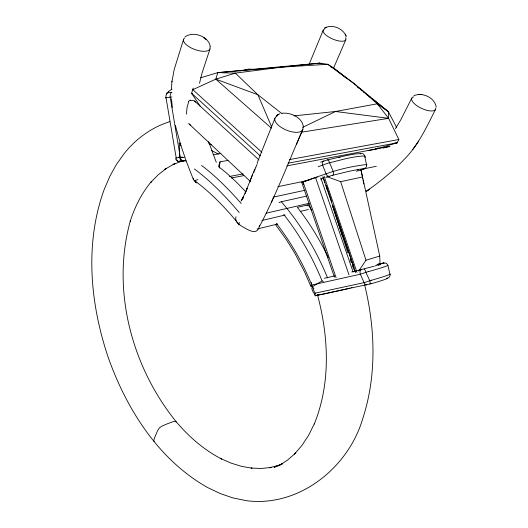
<?xml version="1.0" encoding="UTF-8"?>
<svg xmlns="http://www.w3.org/2000/svg" width="528" height="528" viewBox="0 0 528 528"><rect width="100%" height="100%" fill="white"/><g stroke="black" fill="none" stroke-linecap="round" stroke-linejoin="round"><path stroke-width="0.79" d="M186.404 114.14L187.07 107.349L188.76 101.462M436.181 107.164C435.085 97.805 422.301 91.793 413.945 95.726M193.334 178.154L193.327 178.669M171.376 89.008L171.989 81.154M219.351 168.076L220.018 161.825L228.056 160.426M199.511 83.332L202 73.227L209.939 49.058M323.413 281.497L322.106 280.889L312.431 286.678L311.111 286.968L304.709 272.184L294.776 253.189L286.394 239.679L275.51 224.631M314.464 294.743L314.741 293.627M171.871 81.952L174.227 69.425L183.526 39.527M235.957 216.764C234.907 220.202 237.019 223.522 240.009 225.119A40.339 38.498 70.2 0 0 242.029 226.373C247.619 229.548 257.71 236.709 259.439 225.542M176.128 158.268L176.075 159.463M302.702 182.906L303.013 181.738L326.08 173.811C339.115 169.191 352.816 166.135 366.538 164.518A6.745 0.884 -14.6 0 1 366.61 165.02M193.195 88.084L191.591 93.291L200.482 106.636M239.276 222.42L238.867 223.885L239.798 224.275M261.908 152.302L192.826 89.661L215.813 79.154L217.787 72.626L319.704 63.129L327.782 64.317L332.97 67.564L353.938 83.483L388.384 111.712L396.693 127.552M220.018 161.825L218.519 166.591A181.863 93.786 65.9 0 1 245.348 191.44M254.021 172.372L254.252 171.686M254.549 170.795L254.767 170.188M254.918 169.752L255.295 168.716M255.486 168.181L255.809 167.323M255.882 167.125L256.351 165.917M254.714 169.072L245.117 193.288L247.249 188.199L246.503 189.948M252.496 174.794L250.404 180.16M257.149 162.842L274.963 118.219M256.502 165.541L256.865 164.677M323.162 30.334L309.309 63.835M296.386 144.507L302.59 129.967M302.848 129.367C288.644 161.713 276.118 194.885 259.644 226.189M333.577 68.112L345.728 39.904M245.863 191.473L241.699 200.046L243.421 196.845L242.365 198.746M273.649 197.281L271.465 202.171M365.455 156.743L365.165 157.337M411.827 98.083L400.679 119.988L395.393 128.707M200.686 77.774L217.787 72.626L281.899 67.109L327.782 64.317L353.938 83.483L377.282 103.792L388.608 118.338L398.845 139.517L397.208 142.811L374.689 149.417L368.207 150.48M435.541 109.369C426.664 126.885 418.387 145.253 404.276 159.317C392.911 171.29 379.995 181.678 366.524 191.182L369.395 189.136L366.221 191.4M387.347 265.67L387.902 265.399A3.452 3.412 1.6 0 0 383.599 263.063M240.986 201.161L241.375 200.449M241.586 200.099L243.151 198.455M358.644 271.095L365.99 260.231L379.738 256.06L360.934 169.422M418.744 141.075L412.559 149.734M356.677 171.514L358.248 169.62M171.844 92.143L171.488 92.532L167.435 92.783M167.435 92.783L168.505 91.766M184.859 37.072C192.878 30.584 208.54 36.3 210.322 46.504M276.606 115.738L279.787 113.725M324.416 28.387C331.67 23.357 343.992 28.604 346.262 36.894M383.585 263.017L376.906 264.495M387.902 265.399L389.961 274.177A3.439 3.392 16 0 1 387.453 278.256L386.8 278.329M306.913 205.748L308.246 204.818A182.041 114.385 78.6 0 1 311.751 210.639M383.559 263.036L374.986 265.993M387.79 265.412L387.704 265.465A30.862 1.247 -14.8 0 1 368.181 271.682M325.208 293.7L317.579 295.165L318.133 294.862M310.721 285.259L360.347 274.204A6.151 0.376 -19.8 0 0 365.818 272.336L368.122 271.696M318.338 63.901L319.704 63.129L322.047 63.908M301.851 182.358L317.315 177.065M303.046 127.169L335.531 111.494L377.282 103.792L388.384 111.712L388.608 118.338L301.224 132.238M374.689 149.417L378.253 147.82M360.248 153.899L360.756 153.622L355.199 153.958L345.952 155.608L326.971 160.037L320.588 162.142M182.411 160.928L173.052 164.591L174.933 163.508L164.333 169.607L166.175 168.551L158.116 174.86L150.81 182.325L151.371 181.625C141.629 193.182 134.818 206.89 130.225 221.232L130.442 220.546C111.052 289.423 131.551 366.28 175.844 421.344L176.055 422.024M197.921 179.612L194.819 180.523L193.552 179.929L186.437 161.713L180.655 144.778M318.212 166.709L323.71 164.729A6.989 0.33 -19.2 0 1 328.667 162.974C340.573 160.195 352.572 156.288 364.828 155.951A6.772 0.957 -14.7 0 1 364.65 156.413M242.84 70.422L248.833 69.082L255.671 69.399M320.753 179.124L323.525 178.18M325.756 177.428L332.178 175.388L348.691 171.389L358.677 169.363L364.406 168.729L359.872 170.32M358.175 170.887L359.304 170.511M317.942 294.855L314.978 295.832L371.58 283.602M169.798 121.658C151.899 127.215 136.158 138.626 124.469 153.186L116.378 164.545L109.857 176.293L104.095 189.73C84.401 244.18 90.229 304.854 108.695 358.796C127.228 410.223 158.928 460.033 207.544 487.502L220.348 493.594L232.729 497.864L246.101 500.636C298.597 507.725 348.361 467.92 362.743 418.664L362.941 418.057C376.84 375.071 375.223 328.396 364.65 284.869M271.451 128.198L215.813 79.154L235.336 73.115L281.899 67.109L319.704 63.129M351.391 287.648L351.978 287.47M374.108 266.251L351.747 271.993M349.463 288.222L350.137 288.031M383.434 148.111L384.113 147.913M385.268 147.576L389.063 146.566M371.771 280.183L369.831 280.738A6.118 0.442 -19.5 0 1 364.142 282.638L314.893 293.225L311.612 285.166M348.038 288.625L326.324 293.462M257.057 229.033L277.827 223.984M261.928 220.493L285.16 215.008M300.379 211.411L308.392 209.524M266.099 213.213L309.335 203.267M308.246 204.818L297.356 207.339A182.8 118.054 66.5 0 1 328.304 257.578M324.344 278.282L334.759 275.893M239.725 71.036L241.032 70.759M306.801 196.073L281.351 201.736A4.409 1.393 -31.9 0 0 279.048 202.66M273.108 197.162L305.045 190.252M326.905 176.609L340.646 181.678L362.63 176.939M277.827 186.701L309.085 180.206M361.522 169.336L376.325 166.28M182.516 157.014L176.22 157.865L175.903 156.116L166.01 97.647L171.884 97.007M231.343 177.989L243.87 175.6M229.442 176.491L243.098 173.91M286.836 165.891L388.714 146.612M287.998 163.211L397.208 142.811L394.027 143.24M289.542 159.581L398.845 139.517M178.662 161.357L183.916 160.75A3.069 1.934 79.5 0 0 184.846 160.222M213.028 154.777L220.843 153.476M181.79 160.835L178.484 161.39A3.808 2.911 80.2 0 1 177.434 161.317L177.401 161.311M302.247 182.444L301.91 182.483M338.389 157.417L340.019 157.219M294.03 115.883L335.531 111.494L388.608 118.338M243.019 70.481L245.012 70.376M282.229 113.216C290.756 112.372 302.491 117.44 303.349 127.05M190.621 100.294L194.014 100.749A2.152 1.762 -27.7 0 1 194.693 101.132L195.419 102.168M217.787 72.626L235.336 73.115L257.895 94.763L282.077 113.751M421.898 94.624L418.961 94.4M154.486 441.533L153.721 440.741L154.42 438.174L157.687 430.445L159.588 427.726L162.281 425.957L167.633 423.68L173.719 421.45L175.844 421.344C188.661 436.531 203.887 449.902 221.635 459.023L221.021 458.7L231.257 463.181L241.626 466.369L252.028 468.197L251.156 468.072L261.459 468.468L271.603 467.392L269.465 467.749L279.292 465.161L274.124 467.333L282.823 463.531L278.579 465.841L287.509 460.152L295.825 452.892L294.32 454.278L301.943 445.441L308.722 435.105L314.549 423.337L314.279 423.991C330.891 383.156 328.726 337.082 317.572 295.126M330.627 66.779L332.97 67.564L347.147 78.857M389.882 146.685L389.921 146.698A2.033 1.861 40.9 0 0 389.063 146.553M215.813 79.154L257.895 94.763L271.722 127.037M190.799 125.209L189.684 124.502A10.514 8.501 -27.2 0 1 188.74 123.578M203.689 37.455L205.979 39.237L204.983 38.452M357.456 87.074L358.743 88.097M360.677 89.635L361.964 90.664M363.257 91.694L364.544 92.717M366.478 94.261L367.765 95.284M369.052 96.314L370.346 97.337M371.633 98.366L388.384 111.712M260.423 155.971L191.591 93.291L192.628 94.446M194.654 101.105L258.938 159.918M189.064 123.941L250.767 181.81M186.08 160.948A163.462 90.46 75.7 0 0 183.361 160.981A3.934 3.227 86.7 0 1 179.672 157.502L179.447 143.689L178.979 142.712M352.341 265.795L354.955 271.352M351.509 261.822L351.872 262.64M352.598 264.29L353.067 265.34M311.705 288.486L313.573 293.198M216.295 162.334L208.613 141.623M193.499 179.817L193.393 179.434A39.296 11.814 -30.8 0 1 193.354 178.655M323.096 177.415L324.977 182.642M303.039 181.889L336.112 277.721M301.745 182.464L334.448 277.174M320.786 177.877L353.126 272.019M315.546 177.613L348.982 274.831M324.119 176.253L357.007 272.356M322.819 176.702L355.667 272.653M326.205 185.46L331.769 201.841M333.095 205.735L354.037 267.359M332.501 205.715L342.573 236.24M340.646 181.678L365.99 260.231M326.581 187.163L327.34 189.506M332.647 205.907L347.82 252.773M180.926 145.662L175.402 125.552M326.08 185.566L326.396 186.615M326.568 187.183L326.878 188.232M327.05 188.8L327.314 189.677M350.262 258.977L350.995 262.132M360.914 169.528L362.677 178.365M362.993 179.975L363.792 183.995M379.639 263.551L379.955 265.162M378.305 263.861L378.629 265.465M177.203 160.01L177.434 161.324M171.527 98.828L172.26 107.501M379.738 256.06L380.061 264.442M194.905 180.88A155.186 57.823 59.1 0 1 238.781 224.11M196.865 182.893A4.27 2.97 -54.4 0 1 194.898 180.866M196.627 182.569A4.264 3.914 18.2 0 1 194.449 180.424M194.601 180.602A4.257 2.554 -8.2 0 1 194.37 180.312M194.383 168.98A168.676 63.043 59.1 0 1 239.21 212.593M201.557 165.409A172.498 66.092 59.3 0 1 241.144 203.498M209.873 46.682A14.051 5.768 19.9 0 1 195.518 49.744A14.051 5.768 19.9 0 1 184.516 38.095M302.821 127.261A15.022 6.706 22.6 0 1 286.057 129.961A15.022 6.706 22.6 0 1 276.903 116.239M435.725 108.101A13.134 5.056 25.1 0 1 420.466 107.837A13.134 5.056 25.1 0 1 413.662 96.822M345.629 37.772A12.263 4.475 22.8 0 1 332.95 39.151A12.263 4.475 22.8 0 1 324.562 29.06M364.135 269.128A3.485 0.792 74.4 0 1 365.845 272.329L369.831 280.738A3.472 0.878 74.2 0 1 369.778 284.071M361.304 269.808A3.425 2.092 75.5 0 0 360.34 274.204L364.115 282.652A3.432 2.053 77 0 0 366.841 284.843M389.697 274.355A30.301 1.498 -14.8 0 1 371.818 280.183M387.314 278.434A25.681 1.353 -14.7 0 1 371.646 283.595M382.496 263.208A3.353 2.422 77.2 0 1 384.146 263.472M311.626 285.153A3.201 2.237 81.1 0 1 311.546 282.421M315.176 295.462A4.633 1.445 -71.2 0 1 315.209 293.984M315.308 293.35A6.336 2.303 -49.8 0 1 315.473 292.981M387.11 277.985A3.359 2.416 77.7 0 1 386.753 278.249M323.882 160.967A3.465 2.33 72 0 0 322.588 165.158L326.08 173.811A3.458 2.33 72.1 0 0 329.142 176.279M364.274 168.689A3.366 3.241 -81.4 0 0 366.531 164.518L364.624 155.866A3.366 3.241 -76.9 0 0 360.624 153.582M327.426 159.925A3.458 1.34 76.8 0 1 329.558 162.677L333.161 171.323A3.465 1.406 76.8 0 1 332.752 175.237M302.716 181.856A49.157 40.313 69.8 0 1 302.511 181.322M364.432 168.148A3.34 2.152 72.5 0 1 363.284 169.184M303.494 184.76A5.095 1.894 -71.9 0 1 303.442 182.398M281.338 201.762A184.364 118.034 65.5 0 1 327.571 277.919M276.322 223.37A167.508 106.696 65.3 0 1 312.431 286.678A4.336 2.996 58.7 0 0 313.896 288.46M283.76 214.48A181.064 115.493 65.3 0 1 322.1 280.889M257.176 163.951A2.383 0.541 -60.6 0 1 257.374 163.588M188.668 101.429A2.244 1.841 -27.5 0 1 190.621 100.155M184.18 157.496A167.891 92.809 75.6 0 0 179.672 157.502A3.907 0.7 -0.5 0 1 178.972 157.087M179.447 143.708A181.526 100.505 75.6 0 1 180.88 143.669M211.431 150.566A181.526 100.505 75.6 0 1 218.348 154.09M183.361 160.967A3.934 2.501 80.4 0 1 182.041 160.512M208.725 143.616A184.886 103.198 75.6 0 1 211.358 144.606M171.838 92.459A3.043 1.676 40.3 0 0 171.461 92.492A5.359 4.277 80.7 0 0 170.221 97.297L180.319 157.489A3.854 3.161 88.7 0 0 183.916 160.73M166.036 97.64A5.3 4.237 80.2 0 1 167.422 92.756A3.016 1.676 42 0 0 166.657 94.004M166.155 97.964A2.944 0.337 -5 0 1 165.706 97.898M165.601 97.799A2.944 0.337 -5 0 1 165.865 97.654M168.458 91.681A26.552 19.978 78 0 1 171.963 89.258M177.731 160.954A4.158 2.475 -15.3 0 1 175.996 159.482M175.831 158.374A5.683 3.584 -41.3 0 1 175.89 157.945M277.088 115.236L276.217 116.094L278.632 114.233L277.088 115.236M390.047 274.197L389.539 274.408L390.047 274.197M325.75 27.436L324.951 27.925L326.264 27.146L325.75 27.436M345.464 34.492L345.299 34.129L345.939 35.548L345.464 34.492"/></g></svg>
